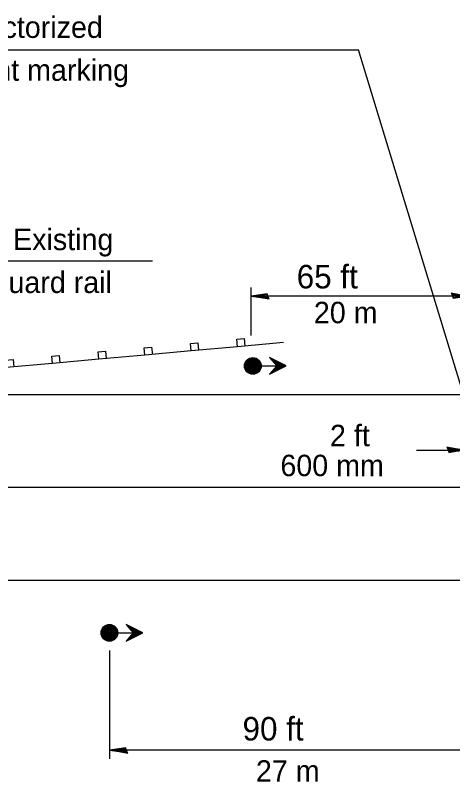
# Model space of a CAD drawing. Extents: x 1577055 to 1577735, y 1509071 to 1509511.
# Drawn here: x 1577445.5 to 1577496.9, y 1509288.4 to 1509378.4 of the extents above; entities that cross this region are included whole.
import ezdxf

# ---------------------------------------------------------------- set-up
doc = ezdxf.new("R2010")
doc.units = 0
for name, color, linetype in [('Alignment_EX_20 Centerline', 7, 'Continuous'), ('Design_PR_Roadway Dimensions', 7, 'Continuous'), ('Topo_EOP', 7, 'Continuous'), ('Topo_NonHighway Improvements', 7, 'Continuous')]:
    doc.layers.add(name, color=color, linetype=linetype)

msp = doc.modelspace()

# ---------------------------------------------------------------- linework, layer by layer
at = {"layer": 'Alignment_EX_20 Centerline'}
msp.add_line((1577339.449, 1509322.973), (1577713.945, 1509322.973), dxfattribs=at)
at = {"layer": 'Design_PR_Roadway Dimensions'}
for p, q in [((1577414.612, 1509374.336), (1577485.82, 1509374.336)), ((1577498.289, 1509333.34), (1577485.82, 1509374.336)), ((1577437.578, 1509349.556), (1577461.567, 1509349.556)), ((1577473.186, 1509340.803), (1577473.186, 1509346.439)), ((1577498.812, 1509345.432), (1577473.186, 1509345.432)), ((1577477.306, 1509337.217), (1577475.341, 1509338.198)), ((1577475.341, 1509338.198), (1577476.189, 1509337.217)), ((1577474.359, 1509337.217), (1577476.165, 1509337.217)), ((1577476.189, 1509337.217), (1577475.341, 1509336.235)), ((1577475.341, 1509336.235), (1577477.306, 1509337.217)), ((1577492.626, 1509327.333), (1577498.352, 1509327.333)), ((1577460.448, 1509305.873), (1577458.484, 1509306.855)), ((1577458.484, 1509306.855), (1577459.332, 1509305.873)), ((1577457.501, 1509305.874), (1577459.305, 1509305.874)), ((1577459.332, 1509305.873), (1577458.484, 1509304.891)), ((1577458.484, 1509304.891), (1577460.448, 1509305.873)), ((1577456.521, 1509303.783), (1577456.521, 1509291.09)), ((1577499.22, 1509292.097), (1577456.521, 1509292.097))]:
    msp.add_line(p, q, dxfattribs=at)
for points in [[(1577475.143, 1509345.403), (1577475.078, 1509345.695), (1577474.25, 1509345.57), (1577473.186, 1509345.432), (1577474.322, 1509345.276), (1577475.318, 1509345.101), (1577475.143, 1509345.403), (1577475.056, 1509345.596), (1577473.901, 1509345.43), (1577475.163, 1509345.209), (1577474.977, 1509345.457), (1577474.447, 1509345.424), (1577474.957, 1509345.346)], [(1577496.855, 1509345.46), (1577496.921, 1509345.168), (1577497.748, 1509345.294), (1577498.812, 1509345.432), (1577497.676, 1509345.588), (1577496.681, 1509345.763), (1577496.855, 1509345.46), (1577496.943, 1509345.267), (1577498.097, 1509345.434), (1577496.835, 1509345.655), (1577497.021, 1509345.407), (1577497.552, 1509345.44), (1577497.042, 1509345.518)], [(1577472.548, 1509337.71), (1577472.788, 1509337.958), (1577473.201, 1509338.143), (1577473.638, 1509338.123), (1577473.988, 1509337.908), (1577474.23, 1509337.638), (1577474.296, 1509337.069), (1577474.091, 1509336.591), (1577473.621, 1509336.304), (1577473.156, 1509336.299), (1577472.748, 1509336.503), (1577472.498, 1509336.841), (1577472.441, 1509337.176), (1577472.518, 1509337.616), (1577472.804, 1509337.893), (1577473.191, 1509338.076), (1577473.601, 1509338.066), (1577473.866, 1509337.898), (1577474.183, 1509337.648), (1577474.23, 1509337.28), (1577474.213, 1509336.916), (1577474.061, 1509336.626), (1577473.606, 1509336.349), (1577473.161, 1509336.346), (1577472.758, 1509336.534), (1577472.528, 1509336.856), (1577472.488, 1509337.176), (1577472.559, 1509337.603), (1577472.835, 1509337.863), (1577473.191, 1509338.016), (1577473.601, 1509338.016), (1577473.911, 1509337.821), (1577474.153, 1509337.623), (1577474.168, 1509337.27), (1577474.188, 1509336.958), (1577474.015, 1509336.666), (1577473.586, 1509336.406), (1577473.161, 1509336.406), (1577472.778, 1509336.574), (1577472.575, 1509336.886), (1577472.518, 1509337.176), (1577472.641, 1509337.586), (1577472.856, 1509337.818), (1577473.223, 1509337.984), (1577473.606, 1509337.958), (1577473.898, 1509337.786), (1577474.066, 1509337.593), (1577474.113, 1509337.316), (1577474.136, 1509336.978), (1577473.973, 1509336.764), (1577473.576, 1509336.483), (1577473.161, 1509336.483), (1577472.793, 1509336.636), (1577472.621, 1509336.941), (1577472.548, 1509337.193), (1577472.703, 1509337.546), (1577472.886, 1509337.769), (1577473.248, 1509337.928), (1577473.601, 1509337.913), (1577473.861, 1509337.745), (1577474.015, 1509337.556), (1577474.061, 1509337.27), (1577474.076, 1509336.993), (1577473.923, 1509336.809), (1577473.559, 1509336.544), (1577473.171, 1509336.534), (1577472.824, 1509336.681), (1577472.651, 1509336.963), (1577472.641, 1509337.218), (1577472.741, 1509337.531), (1577472.881, 1509337.724), (1577473.268, 1509337.876), (1577473.559, 1509337.848), (1577473.821, 1509337.698), (1577473.953, 1509337.531), (1577474.019, 1509337.249), (1577474.015, 1509337.004), (1577473.876, 1509336.841), (1577473.53, 1509336.591), (1577473.161, 1509336.594), (1577472.835, 1509336.743), (1577472.696, 1509336.973), (1577472.703, 1509337.249), (1577472.81, 1509337.495), (1577472.931, 1509337.663), (1577473.268, 1509337.831), (1577473.544, 1509337.806), (1577473.755, 1509337.668), (1577473.881, 1509337.525), (1577473.968, 1509337.371), (1577473.983, 1509337.254), (1577473.968, 1509337.049), (1577473.821, 1509336.871), (1577473.606, 1509336.712), (1577473.416, 1509336.651), (1577473.141, 1509336.681), (1577472.896, 1509336.764), (1577472.731, 1509337.02), (1577472.758, 1509337.238), (1577472.871, 1509337.485), (1577473.039, 1509337.668)], [(1577473.039, 1509337.668), (1577473.284, 1509337.786), (1577473.54, 1509337.74), (1577473.755, 1509337.531), (1577473.876, 1509337.408), (1577473.923, 1509337.238), (1577473.876, 1509337.069), (1577473.79, 1509336.916), (1577473.618, 1509336.805), (1577473.386, 1509336.718), (1577473.201, 1509336.718), (1577473.018, 1509336.764), (1577472.911, 1509336.903), (1577472.773, 1509337.223), (1577472.946, 1509337.485), (1577473.146, 1509337.653), (1577473.325, 1509337.71), (1577473.559, 1509337.663), (1577473.713, 1509337.478), (1577473.8, 1509337.294), (1577473.774, 1509337.141), (1577473.693, 1509336.978), (1577473.53, 1509336.881), (1577473.331, 1509336.834), (1577473.156, 1509336.834), (1577472.896, 1509337.02), (1577472.835, 1509337.223), (1577472.973, 1509337.401), (1577473.101, 1509337.546), (1577473.263, 1509337.606), (1577473.513, 1509337.593), (1577473.676, 1509337.515), (1577473.784, 1509337.408), (1577473.831, 1509337.301), (1577473.805, 1509337.039), (1577473.723, 1509336.941), (1577473.544, 1509336.841), (1577473.325, 1509336.805), (1577473.126, 1509336.805), (1577472.973, 1509336.805), (1577472.849, 1509336.886), (1577472.773, 1509337.034), (1577472.931, 1509337.208), (1577472.978, 1509337.376), (1577473.131, 1509337.495), (1577473.401, 1509337.556), (1577473.618, 1509337.525), (1577473.708, 1509337.391), (1577473.713, 1509337.264), (1577473.676, 1509337.118), (1577473.586, 1509337.004), (1577473.386, 1509336.941), (1577473.208, 1509336.931), (1577472.978, 1509337.049), (1577472.963, 1509337.156), (1577473.008, 1509337.301), (1577473.238, 1509337.418), (1577473.433, 1509337.515), (1577473.601, 1509337.453), (1577473.653, 1509337.331), (1577473.638, 1509337.208), (1577473.559, 1509337.086), (1577473.248, 1509337.004), (1577473.018, 1509337.118), (1577473.039, 1509337.249), (1577473.238, 1509337.361), (1577473.468, 1509337.438), (1577473.586, 1509337.346), (1577473.544, 1509337.203), (1577473.295, 1509337.131), (1577473.126, 1509337.156), (1577473.406, 1509337.346), (1577473.433, 1509337.238), (1577473.483, 1509337.118), (1577473.233, 1509337.096), (1577473.084, 1509337.223), (1577473.253, 1509337.301)], [(1577475.462, 1509338.105), (1577477.214, 1509337.208), (1577475.462, 1509336.324), (1577476.232, 1509337.218), (1577475.501, 1509338.061), (1577477.113, 1509337.208), (1577475.588, 1509336.426), (1577476.276, 1509337.218), (1577475.631, 1509337.958), (1577476.998, 1509337.218), (1577475.722, 1509336.55), (1577476.343, 1509337.218), (1577475.777, 1509337.843), (1577476.9, 1509337.208), (1577475.883, 1509336.68), (1577476.373, 1509337.218), (1577475.912, 1509337.727), (1577476.813, 1509337.218), (1577476.014, 1509336.787), (1577476.415, 1509337.218), (1577476.038, 1509337.614), (1577476.721, 1509337.218), (1577476.145, 1509336.903), (1577476.444, 1509337.208), (1577476.184, 1509337.499), (1577476.637, 1509337.218), (1577476.299, 1509337.015), (1577476.464, 1509337.208), (1577476.343, 1509337.364), (1577476.561, 1509337.223), (1577476.415, 1509337.121), (1577476.474, 1509337.218), (1577476.444, 1509337.277), (1577476.508, 1509337.218), (1577476.479, 1509337.195)], [(1577496.35, 1509327.362), (1577496.417, 1509327.063), (1577497.263, 1509327.191), (1577498.352, 1509327.333), (1577497.191, 1509327.493), (1577496.172, 1509327.671), (1577496.35, 1509327.362), (1577496.439, 1509327.164), (1577497.621, 1509327.333), (1577496.328, 1509327.561), (1577496.521, 1509327.306), (1577497.063, 1509327.34), (1577496.541, 1509327.42)], [(1577455.69, 1509306.364), (1577455.93, 1509306.616), (1577456.343, 1509306.799), (1577456.779, 1509306.779), (1577457.13, 1509306.564), (1577457.37, 1509306.294), (1577457.437, 1509305.727), (1577457.232, 1509305.247), (1577456.762, 1509304.96), (1577456.297, 1509304.955), (1577455.89, 1509305.159), (1577455.64, 1509305.497), (1577455.583, 1509305.834), (1577455.66, 1509306.274), (1577455.945, 1509306.547), (1577456.333, 1509306.732), (1577456.741, 1509306.722), (1577457.007, 1509306.554), (1577457.325, 1509306.304), (1577457.37, 1509305.935), (1577457.355, 1509305.574), (1577457.202, 1509305.282), (1577456.747, 1509305.007), (1577456.303, 1509305), (1577455.9, 1509305.19), (1577455.67, 1509305.512), (1577455.63, 1509305.834), (1577455.7, 1509306.257), (1577455.975, 1509306.519), (1577456.333, 1509306.672), (1577456.741, 1509306.672), (1577457.053, 1509306.479), (1577457.294, 1509306.279), (1577457.308, 1509305.925), (1577457.33, 1509305.614), (1577457.155, 1509305.322), (1577456.727, 1509305.062), (1577456.303, 1509305.062), (1577455.92, 1509305.232), (1577455.715, 1509305.544), (1577455.66, 1509305.834), (1577455.782, 1509306.244), (1577455.997, 1509306.472), (1577456.365, 1509306.641), (1577456.747, 1509306.616), (1577457.038, 1509306.442), (1577457.207, 1509306.247), (1577457.252, 1509305.972), (1577457.278, 1509305.634), (1577457.115, 1509305.42), (1577456.715, 1509305.139), (1577456.303, 1509305.139), (1577455.935, 1509305.292), (1577455.76, 1509305.599), (1577455.69, 1509305.849), (1577455.844, 1509306.202), (1577456.027, 1509306.427), (1577456.39, 1509306.584), (1577456.741, 1509306.569), (1577457.002, 1509306.401), (1577457.155, 1509306.212), (1577457.202, 1509305.925), (1577457.217, 1509305.651), (1577457.063, 1509305.467), (1577456.702, 1509305.2), (1577456.313, 1509305.19), (1577455.965, 1509305.339), (1577455.792, 1509305.619), (1577455.782, 1509305.876), (1577455.885, 1509306.187), (1577456.021, 1509306.381), (1577456.41, 1509306.534), (1577456.702, 1509306.502), (1577456.962, 1509306.354), (1577457.095, 1509306.187), (1577457.16, 1509305.905), (1577457.155, 1509305.661), (1577457.017, 1509305.497), (1577456.67, 1509305.247), (1577456.303, 1509305.252), (1577455.975, 1509305.399), (1577455.838, 1509305.629), (1577455.844, 1509305.905), (1577455.95, 1509306.15), (1577456.073, 1509306.319), (1577456.41, 1509306.489), (1577456.685, 1509306.462), (1577456.897, 1509306.324), (1577457.022, 1509306.182), (1577457.11, 1509306.029), (1577457.125, 1509305.911), (1577457.11, 1509305.707), (1577456.962, 1509305.527), (1577456.747, 1509305.369), (1577456.558, 1509305.307), (1577456.282, 1509305.339), (1577456.037, 1509305.42), (1577455.875, 1509305.675), (1577455.9, 1509305.895), (1577456.01, 1509306.14), (1577456.18, 1509306.324)], [(1577456.18, 1509306.324), (1577456.425, 1509306.442), (1577456.682, 1509306.396), (1577456.897, 1509306.187), (1577457.017, 1509306.064), (1577457.063, 1509305.895), (1577457.017, 1509305.727), (1577456.932, 1509305.574), (1577456.757, 1509305.46), (1577456.527, 1509305.374), (1577456.343, 1509305.374), (1577456.16, 1509305.42), (1577456.052, 1509305.557), (1577455.913, 1509305.879), (1577456.088, 1509306.14), (1577456.287, 1509306.309), (1577456.467, 1509306.364), (1577456.702, 1509306.319), (1577456.855, 1509306.136), (1577456.942, 1509305.952), (1577456.917, 1509305.797), (1577456.835, 1509305.634), (1577456.67, 1509305.537), (1577456.472, 1509305.492), (1577456.297, 1509305.492), (1577456.037, 1509305.675), (1577455.975, 1509305.879), (1577456.115, 1509306.059), (1577456.242, 1509306.202), (1577456.405, 1509306.264), (1577456.655, 1509306.247), (1577456.819, 1509306.171), (1577456.925, 1509306.064), (1577456.972, 1509305.957), (1577456.945, 1509305.697), (1577456.865, 1509305.599), (1577456.685, 1509305.497), (1577456.467, 1509305.46), (1577456.267, 1509305.46), (1577456.115, 1509305.46), (1577455.99, 1509305.544), (1577455.913, 1509305.69), (1577456.073, 1509305.864), (1577456.118, 1509306.032), (1577456.272, 1509306.15), (1577456.542, 1509306.212), (1577456.757, 1509306.182), (1577456.848, 1509306.049), (1577456.855, 1509305.921), (1577456.819, 1509305.772), (1577456.727, 1509305.661), (1577456.527, 1509305.599), (1577456.349, 1509305.589), (1577456.118, 1509305.707), (1577456.103, 1509305.814), (1577456.15, 1509305.957), (1577456.38, 1509306.074), (1577456.574, 1509306.171), (1577456.741, 1509306.109), (1577456.793, 1509305.987), (1577456.779, 1509305.864), (1577456.702, 1509305.742), (1577456.39, 1509305.661), (1577456.16, 1509305.772), (1577456.18, 1509305.905), (1577456.38, 1509306.017), (1577456.61, 1509306.094), (1577456.727, 1509306.002), (1577456.685, 1509305.859), (1577456.437, 1509305.787), (1577456.267, 1509305.814), (1577456.548, 1509306.002), (1577456.574, 1509305.895), (1577456.625, 1509305.772), (1577456.375, 1509305.752), (1577456.225, 1509305.879), (1577456.395, 1509305.957)], [(1577458.603, 1509306.761), (1577460.356, 1509305.866), (1577458.603, 1509304.98), (1577459.372, 1509305.876), (1577458.642, 1509306.717), (1577460.255, 1509305.866), (1577458.729, 1509305.081), (1577459.417, 1509305.876), (1577458.773, 1509306.616), (1577460.137, 1509305.876), (1577458.864, 1509305.206), (1577459.485, 1509305.876), (1577458.919, 1509306.499), (1577460.042, 1509305.866), (1577459.025, 1509305.337), (1577459.513, 1509305.876), (1577459.053, 1509306.381), (1577459.954, 1509305.876), (1577459.156, 1509305.443), (1577459.557, 1509305.876), (1577459.179, 1509306.272), (1577459.862, 1509305.876), (1577459.285, 1509305.561), (1577459.585, 1509305.866), (1577459.325, 1509306.156), (1577459.78, 1509305.876), (1577459.441, 1509305.671), (1577459.605, 1509305.866), (1577459.485, 1509306.02), (1577459.701, 1509305.879), (1577459.557, 1509305.779), (1577459.614, 1509305.876), (1577459.585, 1509305.933), (1577459.649, 1509305.876), (1577459.621, 1509305.851)], [(1577458.523, 1509292.069), (1577458.456, 1509292.367), (1577457.61, 1509292.24), (1577456.521, 1509292.097), (1577457.684, 1509291.94), (1577458.702, 1509291.76), (1577458.523, 1509292.069), (1577458.434, 1509292.267), (1577457.254, 1509292.096), (1577458.545, 1509291.871), (1577458.353, 1509292.124), (1577457.811, 1509292.091), (1577458.332, 1509292.01)]]:
    msp.add_lwpolyline(points, dxfattribs=at)
for centre in [(1577473.379, 1509337.217), (1577456.521, 1509305.874)]:
    msp.add_circle(centre, 0.982, dxfattribs=at)
at = {"layer": 'Topo_EOP'}
for p, q in [((1577103.15, 1509333.884), (1577713.945, 1509333.884)), ((1577103.15, 1509312.064), (1577713.945, 1509312.064))]:
    msp.add_line(p, q, dxfattribs=at)
at = {"layer": 'Topo_NonHighway Improvements'}
for points in [[(1577476.994, 1509339.967), (1577471.563, 1509339.476), (1577471.484, 1509340.345), (1577472.352, 1509340.424), (1577472.431, 1509339.555)], [(1577466.131, 1509338.986), (1577460.698, 1509338.496), (1577460.619, 1509339.363), (1577461.488, 1509339.442), (1577461.567, 1509338.573)], [(1577471.563, 1509339.476), (1577466.131, 1509338.986), (1577466.052, 1509339.853), (1577466.921, 1509339.932), (1577467, 1509339.064)], [(1577455.265, 1509338.004), (1577449.834, 1509337.514), (1577449.755, 1509338.383), (1577450.625, 1509338.46), (1577450.704, 1509337.593)], [(1577460.698, 1509338.496), (1577455.265, 1509338.004), (1577455.186, 1509338.873), (1577456.057, 1509338.952), (1577456.136, 1509338.083)], [(1577449.834, 1509337.514), (1577444.402, 1509337.022), (1577444.324, 1509337.891), (1577445.192, 1509337.97), (1577445.269, 1509337.101)]]:
    msp.add_lwpolyline(points, dxfattribs=at)

# ---------------------------------------------------------------- texts
at = {"layer": 'Design_PR_Roadway Dimensions'}
for s, height, p in [('Stop line - white reflectorized', 2.51745, (1577412.522, 1509375.744)), ('temporary pavement marking', 2.51745, (1577415.04, 1509370.709)), ('Existing', 2.5175, (1577445.199, 1509350.818)), ('65 ft', 2.76, (1577478.54, 1509346.324)), ('guard rail', 2.5175, (1577442.78, 1509345.783)), ('20 m', 2.5175, (1577480.556, 1509342.235)), ('2 ft', 2.5175, (1577482.451, 1509327.79)), ('600 mm', 2.5175, (1577476.623, 1509324.273)), ('90 ft', 2.76, (1577472.173, 1509293.23)), ('27 m', 2.5175, (1577473.746, 1509288.396))]:
    msp.add_text(s, height=height, dxfattribs=at).set_placement(p)

doc.saveas('drawing.dxf')
